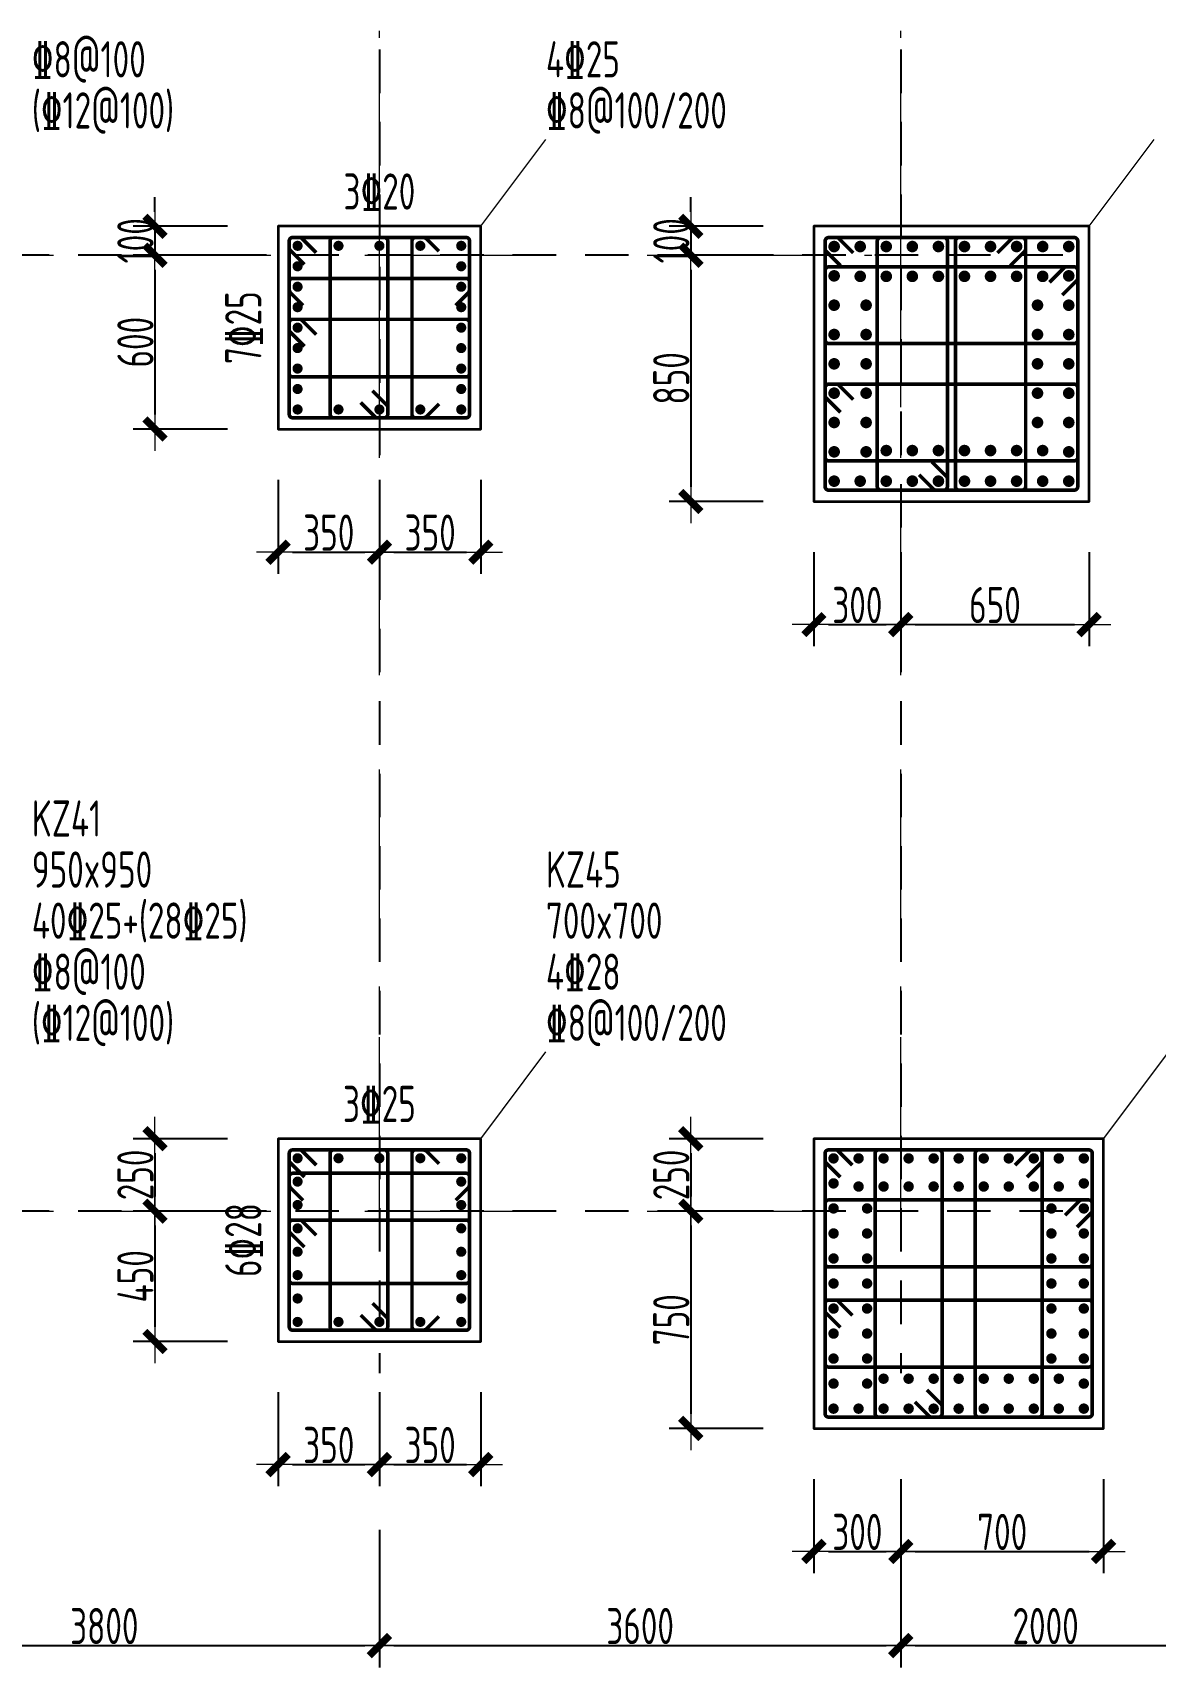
# Model space of a CAD drawing. Header units: millimetres. Extents: x 539196 to 807275, y 431843 to 1156631.
# Drawn here: x 643874 to 651625, y 953609 to 964896 of the extents above; entities that cross this region are included whole.
import ezdxf
from ezdxf.enums import TextEntityAlignment as Align

# ---------------------------------------------------------------- set-up
doc = ezdxf.new("R2010")
doc.units = ezdxf.units.MM
doc.header["$MEASUREMENT"] = 0
for name, pattern in [('DOTE', [2.42, 2, -0.2, 0.02, -0.2]), ('点划线', [1850, 1200, -300, 50, -300]), ('虚线', [500, 300, -200])]:
    doc.linetypes.add(name, pattern=pattern)
doc.layers.add('DOTE', color=1, linetype='DOTE')
for name, color, linetype, lineweight in [('柱原位标注', 7, 'Continuous', 18), ('柱尺寸标注', 3, 'Continuous', 18), ('柱标注引线', 2, 'Continuous', 18), ('柱箍筋', 1, 'Continuous', 25), ('柱纵筋', 1, 'Continuous', 70), ('柱集中标注', 2, 'Continuous', 18), ('砼柱', 2, 'Continuous', 35), ('网格', 9, '点划线', 18), ('轴线标注', 3, 'Continuous', 18)]:
    doc.layers.add(name, color=color, linetype=linetype, lineweight=lineweight)
doc.styles.add('样式 1_yjk_yjk_yjk_yjk_yjk', font='yjkeng.shx', dxfattribs={"width": 0.7, "bigfont": 'yjkchn.shx'})
doc.dimstyles.new('盈建科结构_yjk_yjk_yjk_yjk_yjk', dxfattribs={"dimscale": 100, "dimtxt": 2.5, "dimasz": 1, "dimexe": 1.5, "dimexo": 0.625, "dimgap": 0.1, "dimtad": 1, "dimdec": 0, "dimrnd": 1, "dimzin": 0, "dimdsep": 46, "dimtxsty": '样式 1_yjk_yjk_yjk_yjk_yjk', "dimblk": '_yjkbk', "dimblk1": 'ARCHTICK', "dimblk2": 'ARCHTICK', "dimcen": 0.09, "dimadec": 0, "dimazin": 0, "dimtfac": 1, "dimtdec": 4, "dimtix": 1, "dimtmove": 2, "dimatfit": 3, "dimfxl": 0, "dimtolj": 1, "dimtzin": 0, "dimarcsym": 0})

# ---------------------------------------------------------------- blocks, each defined once
blk = doc.blocks.new('_yjkbk')
blk.add_line((-1, 0), (1.5, 0))
blk.add_lwpolyline([(-0.7, -0.7, 0.5, 0.5, 0), (0.7, 0.7, 0.5, 0.5, 0)], format="xyseb")
blk = doc.blocks.new('*D1876')
at = {"layer": 'Defpoints', "color": 0}
for p in [(645568, 962159), (646268, 962159), (646268, 961309)]:
    blk.add_point(p, dxfattribs=at)
at = {"layer": '柱尺寸标注', "color": 0, "lineweight": -2}
for p, q in [((645568, 961809), (645568, 961159)), ((646268, 961809), (646268, 961159)), ((645668, 961309), (646168, 961309))]:
    blk.add_line(p, q, dxfattribs=at)
at = {"layer": '柱尺寸标注', "color": 0, "lineweight": -2, "xscale": 100, "yscale": 100, "zscale": 100, "rotation": 180}
blk.add_blockref('_yjkbk', (645568, 961309), dxfattribs=at)
at = {"layer": '柱尺寸标注', "color": 0, "lineweight": -2, "xscale": 100, "yscale": 100, "zscale": 100}
blk.add_blockref('_yjkbk', (646268, 961309), dxfattribs=at)
at = {"layer": '柱尺寸标注', "color": 0, "insert": (645918, 961444), "char_height": 250, "attachment_point": 5, "style": '样式 1_yjk_yjk_yjk_yjk_yjk'}
blk.add_mtext('\\A1;350', dxfattribs=at)
blk = doc.blocks.new('_ARCHTICK')
at = {"color": 0, "linetype": 'ByBlock', "const_width": 0.15}
blk.add_lwpolyline([(-0.5, -0.5), (0.5, 0.5)], dxfattribs=at)
blk = doc.blocks.new('*D1877')
at = {"layer": 'Defpoints', "color": 0}
for p in [(646268, 962159), (646968, 962159), (646968, 961309)]:
    blk.add_point(p, dxfattribs=at)
at = {"layer": '柱尺寸标注', "color": 0, "lineweight": -2}
for p, q in [((646268, 961809), (646268, 961159)), ((646968, 961809), (646968, 961159)), ((646368, 961309), (646868, 961309))]:
    blk.add_line(p, q, dxfattribs=at)
at = {"layer": '柱尺寸标注', "color": 0, "lineweight": -2, "xscale": 100, "yscale": 100, "zscale": 100, "rotation": 180}
blk.add_blockref('_yjkbk', (646268, 961309), dxfattribs=at)
at = {"layer": '柱尺寸标注', "color": 0, "lineweight": -2, "xscale": 100, "yscale": 100, "zscale": 100}
blk.add_blockref('_yjkbk', (646968, 961309), dxfattribs=at)
at = {"layer": '柱尺寸标注', "color": 0, "insert": (646618, 961444), "char_height": 250, "attachment_point": 5, "style": '样式 1_yjk_yjk_yjk_yjk_yjk'}
blk.add_mtext('\\A1;350', dxfattribs=at)
blk = doc.blocks.new('*D1878')
at = {"layer": 'Defpoints', "color": 0}
for p in [(645568, 963559), (644718, 963359), (645568, 963359)]:
    blk.add_point(p, dxfattribs=at)
at = {"layer": '柱尺寸标注', "color": 0, "lineweight": -2}
for p, q in [((644718, 963659), (644718, 963759)), ((645218, 963559), (644568, 963559)), ((644718, 963559), (644718, 963359)), ((645218, 963359), (644568, 963359)), ((644718, 963259), (644718, 963159))]:
    blk.add_line(p, q, dxfattribs=at)
at = {"layer": '柱尺寸标注', "color": 0, "lineweight": -2, "xscale": 100, "yscale": 100, "zscale": 100}
for p, rotation in [((644718, 963559), 270), ((644718, 963359), 90)]:
    blk.add_blockref('_yjkbk', p, dxfattribs=dict(at, rotation=rotation))
at = {"layer": '柱尺寸标注', "color": 0, "insert": (644583, 963459), "char_height": 250, "attachment_point": 5, "rotation": 90, "style": '样式 1_yjk_yjk_yjk_yjk_yjk'}
blk.add_mtext('\\A1;100', dxfattribs=at)
blk = doc.blocks.new('*D1879')
at = {"layer": 'Defpoints', "color": 0}
for p in [(645568, 963359), (644718, 962159), (645568, 962159)]:
    blk.add_point(p, dxfattribs=at)
at = {"layer": '柱尺寸标注', "color": 0, "lineweight": -2}
for p, q in [((645218, 963359), (644568, 963359)), ((644718, 963259), (644718, 962259)), ((645218, 962159), (644568, 962159))]:
    blk.add_line(p, q, dxfattribs=at)
at = {"layer": '柱尺寸标注', "color": 0, "lineweight": -2, "xscale": 100, "yscale": 100, "zscale": 100}
for p, rotation in [((644718, 963359), 90), ((644718, 962159), 270)]:
    blk.add_blockref('_yjkbk', p, dxfattribs=dict(at, rotation=rotation))
at = {"layer": '柱尺寸标注', "color": 0, "insert": (644583, 962759), "char_height": 250, "attachment_point": 5, "rotation": 90, "style": '样式 1_yjk_yjk_yjk_yjk_yjk'}
blk.add_mtext('\\A1;600', dxfattribs=at)
blk = doc.blocks.new('*D1880')
at = {"layer": 'Defpoints', "color": 0}
for p in [(645568, 955859), (646268, 955859), (646268, 955009)]:
    blk.add_point(p, dxfattribs=at)
at = {"layer": '柱尺寸标注', "color": 0, "lineweight": -2}
for p, q in [((645568, 955509), (645568, 954859)), ((646268, 955509), (646268, 954859)), ((645668, 955009), (646168, 955009))]:
    blk.add_line(p, q, dxfattribs=at)
at = {"layer": '柱尺寸标注', "color": 0, "lineweight": -2, "xscale": 100, "yscale": 100, "zscale": 100, "rotation": 180}
blk.add_blockref('_yjkbk', (645568, 955009), dxfattribs=at)
at = {"layer": '柱尺寸标注', "color": 0, "lineweight": -2, "xscale": 100, "yscale": 100, "zscale": 100}
blk.add_blockref('_yjkbk', (646268, 955009), dxfattribs=at)
at = {"layer": '柱尺寸标注', "color": 0, "insert": (645918, 955144), "char_height": 250, "attachment_point": 5, "style": '样式 1_yjk_yjk_yjk_yjk_yjk'}
blk.add_mtext('\\A1;350', dxfattribs=at)
blk = doc.blocks.new('*D1881')
at = {"layer": 'Defpoints', "color": 0}
for p in [(646268, 955859), (646968, 955859), (646968, 955009)]:
    blk.add_point(p, dxfattribs=at)
at = {"layer": '柱尺寸标注', "color": 0, "lineweight": -2}
for p, q in [((646268, 955509), (646268, 954859)), ((646968, 955509), (646968, 954859)), ((646368, 955009), (646868, 955009))]:
    blk.add_line(p, q, dxfattribs=at)
at = {"layer": '柱尺寸标注', "color": 0, "lineweight": -2, "xscale": 100, "yscale": 100, "zscale": 100, "rotation": 180}
blk.add_blockref('_yjkbk', (646268, 955009), dxfattribs=at)
at = {"layer": '柱尺寸标注', "color": 0, "lineweight": -2, "xscale": 100, "yscale": 100, "zscale": 100}
blk.add_blockref('_yjkbk', (646968, 955009), dxfattribs=at)
at = {"layer": '柱尺寸标注', "color": 0, "insert": (646618, 955144), "char_height": 250, "attachment_point": 5, "style": '样式 1_yjk_yjk_yjk_yjk_yjk'}
blk.add_mtext('\\A1;350', dxfattribs=at)
blk = doc.blocks.new('*D1882')
at = {"layer": 'Defpoints', "color": 0}
for p in [(645568, 957259), (644718, 956759), (645568, 956759)]:
    blk.add_point(p, dxfattribs=at)
at = {"layer": '柱尺寸标注', "color": 0, "lineweight": -2}
for p, q in [((645218, 957259), (644568, 957259)), ((644718, 957159), (644718, 956859)), ((645218, 956759), (644568, 956759))]:
    blk.add_line(p, q, dxfattribs=at)
at = {"layer": '柱尺寸标注', "color": 0, "lineweight": -2, "xscale": 100, "yscale": 100, "zscale": 100}
for p, rotation in [((644718, 957259), 90), ((644718, 956759), 270)]:
    blk.add_blockref('_yjkbk', p, dxfattribs=dict(at, rotation=rotation))
at = {"layer": '柱尺寸标注', "color": 0, "insert": (644583, 957009), "char_height": 250, "attachment_point": 5, "rotation": 90, "style": '样式 1_yjk_yjk_yjk_yjk_yjk'}
blk.add_mtext('\\A1;250', dxfattribs=at)
blk = doc.blocks.new('*D1883')
at = {"layer": 'Defpoints', "color": 0}
for p in [(645568, 956759), (644718, 955859), (645568, 955859)]:
    blk.add_point(p, dxfattribs=at)
at = {"layer": '柱尺寸标注', "color": 0, "lineweight": -2}
for p, q in [((645218, 956759), (644568, 956759)), ((644718, 956659), (644718, 955959)), ((645218, 955859), (644568, 955859))]:
    blk.add_line(p, q, dxfattribs=at)
at = {"layer": '柱尺寸标注', "color": 0, "lineweight": -2, "xscale": 100, "yscale": 100, "zscale": 100}
for p, rotation in [((644718, 956759), 90), ((644718, 955859), 270)]:
    blk.add_blockref('_yjkbk', p, dxfattribs=dict(at, rotation=rotation))
at = {"layer": '柱尺寸标注', "color": 0, "insert": (644583, 956309), "char_height": 250, "attachment_point": 5, "rotation": 90, "style": '样式 1_yjk_yjk_yjk_yjk_yjk'}
blk.add_mtext('\\A1;450', dxfattribs=at)
blk = doc.blocks.new('*D9')
at = {"layer": 'Defpoints', "color": 0}
for p in [(649268, 961659), (649868, 961659), (649868, 960809)]:
    blk.add_point(p, dxfattribs=at)
at = {"layer": '柱尺寸标注', "color": 0, "lineweight": -2}
for p, q in [((649268, 961309), (649268, 960659)), ((649868, 961309), (649868, 960659)), ((649368, 960809), (649768, 960809))]:
    blk.add_line(p, q, dxfattribs=at)
at = {"layer": '柱尺寸标注', "color": 0, "lineweight": -2, "xscale": 100, "yscale": 100, "zscale": 100, "rotation": 180}
blk.add_blockref('_yjkbk', (649268, 960809), dxfattribs=at)
at = {"layer": '柱尺寸标注', "color": 0, "lineweight": -2, "xscale": 100, "yscale": 100, "zscale": 100}
blk.add_blockref('_yjkbk', (649868, 960809), dxfattribs=at)
at = {"layer": '柱尺寸标注', "color": 0, "insert": (649568, 960944), "char_height": 250, "attachment_point": 5, "style": '样式 1_yjk_yjk_yjk_yjk_yjk'}
blk.add_mtext('\\A1;300', dxfattribs=at)
blk = doc.blocks.new('*D10')
at = {"layer": 'Defpoints', "color": 0}
for p in [(649868, 961659), (651168, 961659), (651168, 960809)]:
    blk.add_point(p, dxfattribs=at)
at = {"layer": '柱尺寸标注', "color": 0, "lineweight": -2}
for p, q in [((649868, 961309), (649868, 960659)), ((651168, 961309), (651168, 960659)), ((649968, 960809), (651068, 960809))]:
    blk.add_line(p, q, dxfattribs=at)
at = {"layer": '柱尺寸标注', "color": 0, "lineweight": -2, "xscale": 100, "yscale": 100, "zscale": 100, "rotation": 180}
blk.add_blockref('_yjkbk', (649868, 960809), dxfattribs=at)
at = {"layer": '柱尺寸标注', "color": 0, "lineweight": -2, "xscale": 100, "yscale": 100, "zscale": 100}
blk.add_blockref('_yjkbk', (651168, 960809), dxfattribs=at)
at = {"layer": '柱尺寸标注', "color": 0, "insert": (650518, 960944), "char_height": 250, "attachment_point": 5, "style": '样式 1_yjk_yjk_yjk_yjk_yjk'}
blk.add_mtext('\\A1;650', dxfattribs=at)
blk = doc.blocks.new('*D11')
at = {"layer": 'Defpoints', "color": 0}
for p in [(649268, 963559), (648418, 963359), (649268, 963359)]:
    blk.add_point(p, dxfattribs=at)
at = {"layer": '柱尺寸标注', "color": 0, "lineweight": -2}
for p, q in [((648418, 963659), (648418, 963759)), ((648918, 963559), (648268, 963559)), ((648418, 963559), (648418, 963359)), ((648918, 963359), (648268, 963359)), ((648418, 963259), (648418, 963159))]:
    blk.add_line(p, q, dxfattribs=at)
at = {"layer": '柱尺寸标注', "color": 0, "lineweight": -2, "xscale": 100, "yscale": 100, "zscale": 100}
for p, rotation in [((648418, 963559), 270), ((648418, 963359), 90)]:
    blk.add_blockref('_yjkbk', p, dxfattribs=dict(at, rotation=rotation))
at = {"layer": '柱尺寸标注', "color": 0, "insert": (648283, 963459), "char_height": 250, "attachment_point": 5, "rotation": 90, "style": '样式 1_yjk_yjk_yjk_yjk_yjk'}
blk.add_mtext('\\A1;100', dxfattribs=at)
blk = doc.blocks.new('*D12')
at = {"layer": 'Defpoints', "color": 0}
for p in [(649268, 963359), (648418, 961659), (649268, 961659)]:
    blk.add_point(p, dxfattribs=at)
at = {"layer": '柱尺寸标注', "color": 0, "lineweight": -2}
for p, q in [((648918, 963359), (648268, 963359)), ((648418, 963259), (648418, 961759)), ((648918, 961659), (648268, 961659))]:
    blk.add_line(p, q, dxfattribs=at)
at = {"layer": '柱尺寸标注', "color": 0, "lineweight": -2, "xscale": 100, "yscale": 100, "zscale": 100}
for p, rotation in [((648418, 963359), 90), ((648418, 961659), 270)]:
    blk.add_blockref('_yjkbk', p, dxfattribs=dict(at, rotation=rotation))
at = {"layer": '柱尺寸标注', "color": 0, "insert": (648283, 962509), "char_height": 250, "attachment_point": 5, "rotation": 90, "style": '样式 1_yjk_yjk_yjk_yjk_yjk'}
blk.add_mtext('\\A1;850', dxfattribs=at)
blk = doc.blocks.new('*D13')
at = {"layer": 'Defpoints', "color": 0}
for p in [(649268, 955259), (649868, 955259), (649868, 954409)]:
    blk.add_point(p, dxfattribs=at)
at = {"layer": '柱尺寸标注', "color": 0, "lineweight": -2}
for p, q in [((649268, 954909), (649268, 954259)), ((649868, 954909), (649868, 954259)), ((649368, 954409), (649768, 954409))]:
    blk.add_line(p, q, dxfattribs=at)
at = {"layer": '柱尺寸标注', "color": 0, "lineweight": -2, "xscale": 100, "yscale": 100, "zscale": 100, "rotation": 180}
blk.add_blockref('_yjkbk', (649268, 954409), dxfattribs=at)
at = {"layer": '柱尺寸标注', "color": 0, "lineweight": -2, "xscale": 100, "yscale": 100, "zscale": 100}
blk.add_blockref('_yjkbk', (649868, 954409), dxfattribs=at)
at = {"layer": '柱尺寸标注', "color": 0, "insert": (649568, 954544), "char_height": 250, "attachment_point": 5, "style": '样式 1_yjk_yjk_yjk_yjk_yjk'}
blk.add_mtext('\\A1;300', dxfattribs=at)
blk = doc.blocks.new('*D14')
at = {"layer": 'Defpoints', "color": 0}
for p in [(649868, 955259), (651268, 955259), (651268, 954409)]:
    blk.add_point(p, dxfattribs=at)
at = {"layer": '柱尺寸标注', "color": 0, "lineweight": -2}
for p, q in [((649868, 954909), (649868, 954259)), ((651268, 954909), (651268, 954259)), ((649968, 954409), (651168, 954409))]:
    blk.add_line(p, q, dxfattribs=at)
at = {"layer": '柱尺寸标注', "color": 0, "lineweight": -2, "xscale": 100, "yscale": 100, "zscale": 100, "rotation": 180}
blk.add_blockref('_yjkbk', (649868, 954409), dxfattribs=at)
at = {"layer": '柱尺寸标注', "color": 0, "lineweight": -2, "xscale": 100, "yscale": 100, "zscale": 100}
blk.add_blockref('_yjkbk', (651268, 954409), dxfattribs=at)
at = {"layer": '柱尺寸标注', "color": 0, "insert": (650568, 954544), "char_height": 250, "attachment_point": 5, "style": '样式 1_yjk_yjk_yjk_yjk_yjk'}
blk.add_mtext('\\A1;700', dxfattribs=at)
blk = doc.blocks.new('*D15')
at = {"layer": 'Defpoints', "color": 0}
for p in [(649268, 957259), (648418, 956759), (649268, 956759)]:
    blk.add_point(p, dxfattribs=at)
at = {"layer": '柱尺寸标注', "color": 0, "lineweight": -2}
for p, q in [((648918, 957259), (648268, 957259)), ((648418, 957159), (648418, 956859)), ((648918, 956759), (648268, 956759))]:
    blk.add_line(p, q, dxfattribs=at)
at = {"layer": '柱尺寸标注', "color": 0, "lineweight": -2, "xscale": 100, "yscale": 100, "zscale": 100}
for p, rotation in [((648418, 957259), 90), ((648418, 956759), 270)]:
    blk.add_blockref('_yjkbk', p, dxfattribs=dict(at, rotation=rotation))
at = {"layer": '柱尺寸标注', "color": 0, "insert": (648283, 957009), "char_height": 250, "attachment_point": 5, "rotation": 90, "style": '样式 1_yjk_yjk_yjk_yjk_yjk'}
blk.add_mtext('\\A1;250', dxfattribs=at)
blk = doc.blocks.new('*D16')
at = {"layer": 'Defpoints', "color": 0}
for p in [(649268, 956759), (648418, 955259), (649268, 955259)]:
    blk.add_point(p, dxfattribs=at)
at = {"layer": '柱尺寸标注', "color": 0, "lineweight": -2}
for p, q in [((648918, 956759), (648268, 956759)), ((648418, 956659), (648418, 955359)), ((648918, 955259), (648268, 955259))]:
    blk.add_line(p, q, dxfattribs=at)
at = {"layer": '柱尺寸标注', "color": 0, "lineweight": -2, "xscale": 100, "yscale": 100, "zscale": 100}
for p, rotation in [((648418, 956759), 90), ((648418, 955259), 270)]:
    blk.add_blockref('_yjkbk', p, dxfattribs=dict(at, rotation=rotation))
at = {"layer": '柱尺寸标注', "color": 0, "insert": (648283, 956009), "char_height": 250, "attachment_point": 5, "rotation": 90, "style": '样式 1_yjk_yjk_yjk_yjk_yjk'}
blk.add_mtext('\\A1;750', dxfattribs=at)
blk = doc.blocks.new('*D41')
at = {"layer": 'Defpoints', "color": 0}
for p in [(642468, 956759), (646268, 956759), (646268, 953759)]:
    blk.add_point(p, dxfattribs=at)
at = {"layer": '轴线标注', "color": 0, "lineweight": -2}
for p, q in [((642468, 954559), (642468, 953609)), ((646268, 954559), (646268, 953609)), ((642568, 953759), (646168, 953759))]:
    blk.add_line(p, q, dxfattribs=at)
at = {"layer": '轴线标注', "color": 0, "lineweight": -2, "xscale": 100, "yscale": 100, "zscale": 100, "rotation": 180}
blk.add_blockref('_yjkbk', (642468, 953759), dxfattribs=at)
at = {"layer": '轴线标注', "color": 0, "lineweight": -2, "xscale": 100, "yscale": 100, "zscale": 100}
blk.add_blockref('_yjkbk', (646268, 953759), dxfattribs=at)
at = {"layer": '轴线标注', "color": 0, "insert": (644368, 953894), "char_height": 250, "attachment_point": 5, "style": '样式 1_yjk_yjk_yjk_yjk_yjk'}
blk.add_mtext('\\A1;3800', dxfattribs=at)
blk = doc.blocks.new('*D43')
at = {"layer": 'Defpoints', "color": 0}
for p in [(646268, 956759), (649868, 956759), (649868, 953759)]:
    blk.add_point(p, dxfattribs=at)
at = {"layer": '轴线标注', "color": 0, "lineweight": -2}
for p, q in [((646268, 954559), (646268, 953609)), ((649868, 954559), (649868, 953609)), ((646368, 953759), (649768, 953759))]:
    blk.add_line(p, q, dxfattribs=at)
at = {"layer": '轴线标注', "color": 0, "lineweight": -2, "xscale": 100, "yscale": 100, "zscale": 100, "rotation": 180}
blk.add_blockref('_yjkbk', (646268, 953759), dxfattribs=at)
at = {"layer": '轴线标注', "color": 0, "lineweight": -2, "xscale": 100, "yscale": 100, "zscale": 100}
blk.add_blockref('_yjkbk', (649868, 953759), dxfattribs=at)
at = {"layer": '轴线标注', "color": 0, "insert": (648068, 953894), "char_height": 250, "attachment_point": 5, "style": '样式 1_yjk_yjk_yjk_yjk_yjk'}
blk.add_mtext('\\A1;3600', dxfattribs=at)
blk = doc.blocks.new('*D45')
at = {"layer": 'Defpoints', "color": 0}
for p in [(649868, 956759), (651868, 956759), (651868, 953759)]:
    blk.add_point(p, dxfattribs=at)
at = {"layer": '轴线标注', "color": 0, "lineweight": -2}
for p, q in [((649868, 954559), (649868, 953609)), ((651868, 954559), (651868, 953609)), ((649968, 953759), (651768, 953759))]:
    blk.add_line(p, q, dxfattribs=at)
at = {"layer": '轴线标注', "color": 0, "lineweight": -2, "xscale": 100, "yscale": 100, "zscale": 100, "rotation": 180}
blk.add_blockref('_yjkbk', (649868, 953759), dxfattribs=at)
at = {"layer": '轴线标注', "color": 0, "lineweight": -2, "xscale": 100, "yscale": 100, "zscale": 100}
blk.add_blockref('_yjkbk', (651868, 953759), dxfattribs=at)
at = {"layer": '轴线标注', "color": 0, "insert": (650868, 953894), "char_height": 250, "attachment_point": 5, "style": '样式 1_yjk_yjk_yjk_yjk_yjk'}
blk.add_mtext('\\A1;2000', dxfattribs=at)
blk = doc.blocks.new('jzzw')
at = {"layer": 'DOTE', "color": 1, "linetype": '虚线'}
for p, q in [((947786, 890469), (947786, 834829)), ((951386, 890469), (951386, 834829)), ((952506, 842549), (911886, 842549)), ((952506, 842549), (911886, 842549)), ((952506, 835949), (912186, 835949)), ((952506, 835949), (912186, 835949)), ((952506, 835949), (912186, 835949)), ((952506, 835949), (912186, 835949))]:
    blk.add_line(p, q, dxfattribs=at)

msp = doc.modelspace()

# ---------------------------------------------------------------- linework, layer by layer
at = {"layer": '柱标注引线'}
for p, q in [((646967.6, 963559.2), (647417.6, 964159.2)), ((651167.6, 963559.2), (651617.6, 964159.2)), ((646967.6, 957259.2), (647417.6, 957859.2)), ((651267.6, 957259.2), (651717.6, 957859.2))]:
    msp.add_line(p, q, dxfattribs=at)
at = {"layer": '柱箍筋', "const_width": 25}
for points in [[(645831.6, 963376.5), (645733.4, 963474.8, 0.1989124), (645716.6, 963481.7), (645668.8, 963481.7, 0.4142136), (645645.1, 963458), (645645.1, 962260.5, 0.4142136), (645668.8, 962236.7), (646866.3, 962236.7, 0.4142136), (646890.1, 962260.5), (646890.1, 963458, 0.4142136), (646866.3, 963481.7), (645668.8, 963481.7, 0.4142136), (645645.1, 963458), (645645.1, 963410.2, 0.1989124), (645652, 963393.5), (645750.3, 963295.2)], [(646138.5, 962342), (646236.8, 962243.7, 0.1989124), (646253.6, 962236.7), (646301.3, 962236.7, 0.4142136), (646325.1, 962260.5), (646325.1, 963458, 0.4142136), (646301.3, 963481.7), (645951.3, 963481.7, 0.4142136), (645927.6, 963458), (645927.6, 962260.5, 0.4142136), (645951.3, 962236.7), (646301.3, 962236.7, 0.4142136), (646325.1, 962260.5), (646325.1, 962308.2, 0.1989124), (646318.1, 962325), (646219.9, 962423.3)], [(646679.1, 962332.1), (646590.7, 962243.7, -0.131362), (646564.1, 962236.7), (646516.3, 962236.7, -0.4142136), (646492.6, 962260.5), (646492.6, 963458, -0.4142136), (646516.3, 963481.7), (646564.1, 963481.7, -0.131362), (646590.7, 963474.8), (646679.1, 963386.4)], [(649540.2, 963375), (649441.2, 963474, 0.1989124), (649422.6, 963481.7), (649371.3, 963481.7, 0.4142136), (649345.1, 963455.5), (649345.1, 961763, 0.4142136), (649371.3, 961736.7), (651063.8, 961736.7, 0.4142136), (651090.1, 961763), (651090.1, 963455.5, 0.4142136), (651063.8, 963481.7), (649371.3, 963481.7, 0.4142136), (649345.1, 963455.5), (649345.1, 963404.2, 0.1989124), (649352.8, 963385.6), (649451.8, 963286.6)], [(649995, 961843.4), (650094, 961744.4, 0.1989124), (650112.6, 961736.7), (650163.8, 961736.7, 0.4142136), (650190.1, 961763), (650190.1, 963455.5, 0.4142136), (650163.8, 963481.7), (649731.3, 963481.7, 0.4142136), (649705.1, 963455.5), (649705.1, 961763, 0.4142136), (649731.3, 961736.7), (650163.8, 961736.7, 0.4142136), (650190.1, 961763), (650190.1, 961814.2, 0.1989124), (650182.4, 961832.8), (650083.4, 961931.8)], [(650535, 963375), (650634, 963474, -0.1989124), (650652.6, 963481.7), (650703.8, 963481.7, -0.4142136), (650730.1, 963455.5), (650730.1, 961763, -0.4142136), (650703.8, 961736.7), (650271.3, 961736.7, -0.4142136), (650245.1, 961763), (650245.1, 963455.5, -0.4142136), (650271.3, 963481.7), (650703.8, 963481.7, -0.4142136), (650730.1, 963455.5), (650730.1, 963404.2, -0.1989124), (650722.4, 963385.6), (650623.4, 963286.6)], [(645740.4, 963012.7), (645652, 963101.1, -0.131362), (645645.1, 963127.7), (645645.1, 963175.5, -0.4142136), (645668.8, 963199.2), (646866.3, 963199.2, -0.4142136), (646890.1, 963175.5), (646890.1, 963127.7, -0.131362), (646883.1, 963101.1), (646794.7, 963012.7)], [(650983.4, 963084.1), (651082.4, 963183.1, 0.1989124), (651090.1, 963201.7), (651090.1, 963253, 0.4142136), (651063.8, 963279.2), (649371.3, 963279.2, 0.4142136), (649345.1, 963253), (649345.1, 962775.5, 0.4142136), (649371.3, 962749.2), (651063.8, 962749.2, 0.4142136), (651090.1, 962775.5), (651090.1, 963253, 0.4142136), (651063.8, 963279.2), (651012.6, 963279.2, 0.1989124), (650994, 963271.5), (650895, 963172.5)], [(645750.3, 962730.2), (645652, 962828.5, -0.1989124), (645645.1, 962845.2), (645645.1, 962893, -0.4142136), (645668.8, 962916.7), (646866.3, 962916.7, -0.4142136), (646890.1, 962893), (646890.1, 962543, -0.4142136), (646866.3, 962519.2), (645668.8, 962519.2, -0.4142136), (645645.1, 962543), (645645.1, 962893, -0.4142136), (645668.8, 962916.7), (645716.6, 962916.7, -0.1989124), (645733.4, 962909.8), (645831.6, 962811.5)], [(649451.8, 962274.1), (649352.8, 962373.1, -0.1989124), (649345.1, 962391.7), (649345.1, 962443, -0.4142136), (649371.3, 962469.2), (651063.8, 962469.2, -0.4142136), (651090.1, 962443), (651090.1, 961965.5, -0.4142136), (651063.8, 961939.2), (649371.3, 961939.2, -0.4142136), (649345.1, 961965.5), (649345.1, 962443, -0.4142136), (649371.3, 962469.2), (649422.6, 962469.2, -0.1989124), (649441.2, 962461.5), (649540.2, 962362.5)], [(645831.6, 957076.5), (645733.4, 957174.8, 0.1989124), (645716.6, 957181.7), (645668.8, 957181.7, 0.4142136), (645645.1, 957158), (645645.1, 955960.5, 0.4142136), (645668.8, 955936.7), (646866.3, 955936.7, 0.4142136), (646890.1, 955960.5), (646890.1, 957158, 0.4142136), (646866.3, 957181.7), (645668.8, 957181.7, 0.4142136), (645645.1, 957158), (645645.1, 957110.2, 0.1989124), (645652, 957093.5), (645750.3, 956995.2)], [(646138.5, 956042), (646236.8, 955943.7, 0.1989124), (646253.6, 955936.7), (646301.3, 955936.7, 0.4142136), (646325.1, 955960.5), (646325.1, 957158, 0.4142136), (646301.3, 957181.7), (645951.3, 957181.7, 0.4142136), (645927.6, 957158), (645927.6, 955960.5, 0.4142136), (645951.3, 955936.7), (646301.3, 955936.7, 0.4142136), (646325.1, 955960.5), (646325.1, 956008.2, 0.1989124), (646318.1, 956025), (646219.9, 956123.3)], [(646679.1, 956032.1), (646590.7, 955943.7, -0.131362), (646564.1, 955936.7), (646516.3, 955936.7, -0.4142136), (646492.6, 955960.5), (646492.6, 957158, -0.4142136), (646516.3, 957181.7), (646564.1, 957181.7, -0.131362), (646590.7, 957174.8), (646679.1, 957086.4)], [(649533.3, 957076.2), (649434.9, 957174.6, 0.1989124), (649417.8, 957181.7), (649369.3, 957181.7, 0.4142136), (649345.1, 957157.5), (649345.1, 955361, 0.4142136), (649369.3, 955336.7), (651165.8, 955336.7, 0.4142136), (651190.1, 955361), (651190.1, 957157.5, 0.4142136), (651165.8, 957181.7), (649369.3, 957181.7, 0.4142136), (649345.1, 957157.5), (649345.1, 957109, 0.1989124), (649352.2, 957091.9), (649450.6, 956993.5)], [(649965, 955442.2), (650063.5, 955343.8, 0.1989124), (650080.6, 955336.7), (650129, 955336.7, 0.4142136), (650153.3, 955361), (650153.3, 957157.5, 0.4142136), (650129, 957181.7), (649714.9, 957181.7, 0.4142136), (649690.7, 957157.5), (649690.7, 955361, 0.4142136), (649714.9, 955336.7), (650129, 955336.7, 0.4142136), (650153.3, 955361), (650153.3, 955409.4, 0.1989124), (650146.2, 955426.6), (650047.8, 955525)], [(650656.2, 957076.2), (650754.7, 957174.6, -0.1989124), (650771.8, 957181.7), (650820.2, 957181.7, -0.4142136), (650844.5, 957157.5), (650844.5, 955361, -0.4142136), (650820.2, 955336.7), (650406.1, 955336.7, -0.4142136), (650381.9, 955361), (650381.9, 957157.5, -0.4142136), (650406.1, 957181.7), (650820.2, 957181.7, -0.4142136), (650844.5, 957157.5), (650844.5, 957109, -0.1989124), (650837.4, 957091.9), (650739, 956993.5)], [(645740.4, 956833.8), (645652, 956922.2, -0.131362), (645645.1, 956948.8), (645645.1, 956996.5, -0.4142136), (645668.8, 957020.3), (646866.3, 957020.3, -0.4142136), (646890.1, 956996.5), (646890.1, 956948.8, -0.131362), (646883.1, 956922.2), (646794.7, 956833.8)], [(651084.6, 956647.9), (651183, 956746.3, 0.1989124), (651190.1, 956763.4), (651190.1, 956811.9, 0.4142136), (651165.8, 956836.1), (649369.3, 956836.1, 0.4142136), (649345.1, 956811.9), (649345.1, 956397.8, 0.4142136), (649369.3, 956373.5), (651165.8, 956373.5, 0.4142136), (651190.1, 956397.8), (651190.1, 956811.9, 0.4142136), (651165.8, 956836.1), (651117.4, 956836.1, 0.1989124), (651100.3, 956829), (651001.8, 956730.6)], [(645750.3, 956510.9), (645652, 956609.2, -0.1989124), (645645.1, 956626), (645645.1, 956673.7, -0.4142136), (645668.8, 956697.4), (646866.3, 956697.4, -0.4142136), (646890.1, 956673.7), (646890.1, 956283.3, -0.4142136), (646866.3, 956259.6), (645668.8, 956259.6, -0.4142136), (645645.1, 956283.3), (645645.1, 956673.7, -0.4142136), (645668.8, 956697.4), (645716.6, 956697.4, -0.1989124), (645733.4, 956690.5), (645831.6, 956592.2)], [(649450.6, 955956.7), (649352.2, 956055.1, -0.1989124), (649345.1, 956072.2), (649345.1, 956120.7, -0.4142136), (649369.3, 956144.9), (651165.8, 956144.9, -0.4142136), (651190.1, 956120.7), (651190.1, 955706.6, -0.4142136), (651165.8, 955682.3), (649369.3, 955682.3, -0.4142136), (649345.1, 955706.6), (649345.1, 956120.7, -0.4142136), (649369.3, 956144.9), (649417.8, 956144.9, -0.1989124), (649434.9, 956137.8), (649533.3, 956039.4)]]:
    msp.add_lwpolyline(points, format="xyb", dxfattribs=at)
at = {"layer": '柱纵筋'}
for points, const_width in [([(645720.1, 963424.2, 1), (645685.1, 963424.2, 1)], 35), ([(646002.6, 963424.2, 1), (645967.6, 963424.2, 1)], 35), ([(646285.1, 963424.2, 1), (646250.1, 963424.2, 1)], 35), ([(646567.6, 963424.2, 1), (646532.6, 963424.2, 1)], 35), ([(646850.1, 963424.2, 1), (646815.1, 963424.2, 1)], 35), ([(649427.6, 963419.2, 1), (649387.6, 963419.2, 1)], 40), ([(649607.6, 963419.2, 1), (649567.6, 963419.2, 1)], 40), ([(649787.6, 963419.2, 1), (649747.6, 963419.2, 1)], 40), ([(649967.6, 963419.2, 1), (649927.6, 963419.2, 1)], 40), ([(650147.6, 963419.2, 1), (650107.6, 963419.2, 1)], 40), ([(650327.6, 963419.2, 1), (650287.6, 963419.2, 1)], 40), ([(650507.6, 963419.2, 1), (650467.6, 963419.2, 1)], 40), ([(650687.6, 963419.2, 1), (650647.6, 963419.2, 1)], 40), ([(650867.6, 963419.2, 1), (650827.6, 963419.2, 1)], 40), ([(651047.6, 963419.2, 1), (651007.6, 963419.2, 1)], 40), ([(645720.1, 963283, 1), (645685.1, 963283, 1)], 35), ([(646850.1, 963283, 1), (646815.1, 963283, 1)], 35), ([(649427.6, 963216.7, 1), (649387.6, 963216.7, 1)], 40), ([(649607.6, 963213.3, 1), (649567.6, 963213.3, 1)], 40), ([(649787.6, 963213.3, 1), (649747.6, 963213.3, 1)], 40), ([(649967.6, 963213.3, 1), (649927.6, 963213.3, 1)], 40), ([(650147.6, 963213.3, 1), (650107.6, 963213.3, 1)], 40), ([(650327.6, 963213.3, 1), (650287.6, 963213.3, 1)], 40), ([(650507.6, 963213.3, 1), (650467.6, 963213.3, 1)], 40), ([(650687.6, 963213.3, 1), (650647.6, 963213.3, 1)], 40), ([(650867.6, 963213.3, 1), (650827.6, 963213.3, 1)], 40), ([(651047.6, 963216.7, 1), (651007.6, 963216.7, 1)], 40), ([(645720.1, 963141.7, 1), (645685.1, 963141.7, 1)], 35), ([(646850.1, 963141.7, 1), (646815.1, 963141.7, 1)], 35), ([(645720.1, 963000.5, 1), (645685.1, 963000.5, 1)], 35), ([(646850.1, 963000.5, 1), (646815.1, 963000.5, 1)], 35), ([(649427.6, 963014.2, 1), (649387.6, 963014.2, 1)], 40), ([(649648.5, 963014.2, 1), (649608.5, 963014.2, 1)], 40), ([(650831.9, 963014.2, 1), (650791.9, 963014.2, 1)], 40), ([(651047.6, 963014.2, 1), (651007.6, 963014.2, 1)], 40), ([(645720.1, 962859.2, 1), (645685.1, 962859.2, 1)], 35), ([(646850.1, 962859.2, 1), (646815.1, 962859.2, 1)], 35), ([(645720.1, 962718, 1), (645685.1, 962718, 1)], 35), ([(646850.1, 962718, 1), (646815.1, 962718, 1)], 35), ([(649427.6, 962811.7, 1), (649387.6, 962811.7, 1)], 40), ([(649648.5, 962811.7, 1), (649608.5, 962811.7, 1)], 40), ([(650831.9, 962811.7, 1), (650791.9, 962811.7, 1)], 40), ([(651047.6, 962811.7, 1), (651007.6, 962811.7, 1)], 40), ([(649427.6, 962609.2, 1), (649387.6, 962609.2, 1)], 40), ([(649648.5, 962609.2, 1), (649608.5, 962609.2, 1)], 40), ([(650831.9, 962609.2, 1), (650791.9, 962609.2, 1)], 40), ([(651047.6, 962609.2, 1), (651007.6, 962609.2, 1)], 40), ([(645720.1, 962576.7, 1), (645685.1, 962576.7, 1)], 35), ([(646850.1, 962576.7, 1), (646815.1, 962576.7, 1)], 35), ([(645720.1, 962435.5, 1), (645685.1, 962435.5, 1)], 35), ([(646850.1, 962435.5, 1), (646815.1, 962435.5, 1)], 35), ([(649427.6, 962406.7, 1), (649387.6, 962406.7, 1)], 40), ([(649648.5, 962406.7, 1), (649608.5, 962406.7, 1)], 40), ([(650831.9, 962406.7, 1), (650791.9, 962406.7, 1)], 40), ([(651047.6, 962406.7, 1), (651007.6, 962406.7, 1)], 40), ([(645720.1, 962294.2, 1), (645685.1, 962294.2, 1)], 35), ([(646002.6, 962294.2, 1), (645967.6, 962294.2, 1)], 35), ([(646285.1, 962294.2, 1), (646250.1, 962294.2, 1)], 35), ([(646567.6, 962294.2, 1), (646532.6, 962294.2, 1)], 35), ([(646850.1, 962294.2, 1), (646815.1, 962294.2, 1)], 35), ([(649427.6, 962204.2, 1), (649387.6, 962204.2, 1)], 40), ([(649648.5, 962204.2, 1), (649608.5, 962204.2, 1)], 40), ([(650831.9, 962204.2, 1), (650791.9, 962204.2, 1)], 40), ([(651047.6, 962204.2, 1), (651007.6, 962204.2, 1)], 40), ([(649427.6, 962001.7, 1), (649387.6, 962001.7, 1)], 40), ([(649648.5, 962001.7, 1), (649608.5, 962001.7, 1)], 40), ([(649787.6, 962010.4, 1), (649747.6, 962010.4, 1)], 40), ([(649967.6, 962010.4, 1), (649927.6, 962010.4, 1)], 40), ([(650147.6, 962010.4, 1), (650107.6, 962010.4, 1)], 40), ([(650327.6, 962010.4, 1), (650287.6, 962010.4, 1)], 40), ([(650507.6, 962010.4, 1), (650467.6, 962010.4, 1)], 40), ([(650687.6, 962010.4, 1), (650647.6, 962010.4, 1)], 40), ([(650867.6, 962010.4, 1), (650827.6, 962010.4, 1)], 40), ([(651047.6, 962001.7, 1), (651007.6, 962001.7, 1)], 40), ([(649427.6, 961799.2, 1), (649387.6, 961799.2, 1)], 40), ([(649607.6, 961799.2, 1), (649567.6, 961799.2, 1)], 40), ([(649787.6, 961799.2, 1), (649747.6, 961799.2, 1)], 40), ([(649967.6, 961799.2, 1), (649927.6, 961799.2, 1)], 40), ([(650147.6, 961799.2, 1), (650107.6, 961799.2, 1)], 40), ([(650327.6, 961799.2, 1), (650287.6, 961799.2, 1)], 40), ([(650507.6, 961799.2, 1), (650467.6, 961799.2, 1)], 40), ([(650687.6, 961799.2, 1), (650647.6, 961799.2, 1)], 40), ([(650867.6, 961799.2, 1), (650827.6, 961799.2, 1)], 40), ([(651047.6, 961799.2, 1), (651007.6, 961799.2, 1)], 40), ([(645720.1, 957124.2, 1), (645685.1, 957124.2, 1)], 35), ([(646002.6, 957124.2, 1), (645967.6, 957124.2, 1)], 35), ([(646285.1, 957124.2, 1), (646250.1, 957124.2, 1)], 35), ([(646567.6, 957124.2, 1), (646532.6, 957124.2, 1)], 35), ([(646850.1, 957124.2, 1), (646815.1, 957124.2, 1)], 35), ([(649421.6, 957123.2, 1), (649385.6, 957123.2, 1)], 36), ([(649594.4, 957123.2, 1), (649558.4, 957123.2, 1)], 36), ([(649767.2, 957123.2, 1), (649731.2, 957123.2, 1)], 36), ([(649940, 957123.2, 1), (649904, 957123.2, 1)], 36), ([(650112.8, 957123.2, 1), (650076.8, 957123.2, 1)], 36), ([(650285.6, 957123.2, 1), (650249.6, 957123.2, 1)], 36), ([(650458.4, 957123.2, 1), (650422.4, 957123.2, 1)], 36), ([(650631.2, 957123.2, 1), (650595.2, 957123.2, 1)], 36), ([(650804, 957123.2, 1), (650768, 957123.2, 1)], 36), ([(650976.8, 957123.2, 1), (650940.8, 957123.2, 1)], 36), ([(651149.6, 957123.2, 1), (651113.6, 957123.2, 1)], 36), ([(645720.1, 956962.8, 1), (645685.1, 956962.8, 1)], 35), ([(646850.1, 956962.8, 1), (646815.1, 956962.8, 1)], 35), ([(649421.6, 956950.4, 1), (649385.6, 956950.4, 1)], 36), ([(649594.4, 956928.8, 1), (649558.4, 956928.8, 1)], 36), ([(649767.2, 956928.8, 1), (649731.2, 956928.8, 1)], 36), ([(649940, 956928.8, 1), (649904, 956928.8, 1)], 36), ([(650112.8, 956928.8, 1), (650076.8, 956928.8, 1)], 36), ([(650285.6, 956928.8, 1), (650249.6, 956928.8, 1)], 36), ([(650458.4, 956928.8, 1), (650422.4, 956928.8, 1)], 36), ([(650631.2, 956928.8, 1), (650595.2, 956928.8, 1)], 36), ([(650804, 956928.8, 1), (650768, 956928.8, 1)], 36), ([(650976.8, 956928.8, 1), (650940.8, 956928.8, 1)], 36), ([(651149.6, 956950.4, 1), (651113.6, 956950.4, 1)], 36), ([(645720.1, 956801.4, 1), (645685.1, 956801.4, 1)], 35), ([(646850.1, 956801.4, 1), (646815.1, 956801.4, 1)], 35), ([(649421.6, 956777.6, 1), (649385.6, 956777.6, 1)], 36), ([(649653.1, 956777.6, 1), (649617.1, 956777.6, 1)], 36), ([(650925.7, 956777.6, 1), (650889.7, 956777.6, 1)], 36), ([(651149.6, 956777.6, 1), (651113.6, 956777.6, 1)], 36), ([(645720.1, 956639.9, 1), (645685.1, 956639.9, 1)], 35), ([(646850.1, 956639.9, 1), (646815.1, 956639.9, 1)], 35), ([(649421.6, 956604.8, 1), (649385.6, 956604.8, 1)], 36), ([(649653.1, 956604.8, 1), (649617.1, 956604.8, 1)], 36), ([(650925.7, 956604.8, 1), (650889.7, 956604.8, 1)], 36), ([(651149.6, 956604.8, 1), (651113.6, 956604.8, 1)], 36), ([(645720.1, 956478.5, 1), (645685.1, 956478.5, 1)], 35), ([(646850.1, 956478.5, 1), (646815.1, 956478.5, 1)], 35), ([(649421.6, 956432, 1), (649385.6, 956432, 1)], 36), ([(649653.1, 956432, 1), (649617.1, 956432, 1)], 36), ([(650925.7, 956432, 1), (650889.7, 956432, 1)], 36), ([(651149.6, 956432, 1), (651113.6, 956432, 1)], 36), ([(645720.1, 956317.1, 1), (645685.1, 956317.1, 1)], 35), ([(646850.1, 956317.1, 1), (646815.1, 956317.1, 1)], 35), ([(649421.6, 956259.2, 1), (649385.6, 956259.2, 1)], 36), ([(649653.1, 956259.2, 1), (649617.1, 956259.2, 1)], 36), ([(650925.7, 956259.2, 1), (650889.7, 956259.2, 1)], 36), ([(651149.6, 956259.2, 1), (651113.6, 956259.2, 1)], 36), ([(645720.1, 956155.7, 1), (645685.1, 956155.7, 1)], 35), ([(646850.1, 956155.7, 1), (646815.1, 956155.7, 1)], 35), ([(649421.6, 956086.4, 1), (649385.6, 956086.4, 1)], 36), ([(649653.1, 956086.4, 1), (649617.1, 956086.4, 1)], 36), ([(650925.7, 956086.4, 1), (650889.7, 956086.4, 1)], 36), ([(651149.6, 956086.4, 1), (651113.6, 956086.4, 1)], 36), ([(645720.1, 955994.2, 1), (645685.1, 955994.2, 1)], 35), ([(646002.6, 955994.2, 1), (645967.6, 955994.2, 1)], 35), ([(646285.1, 955994.2, 1), (646250.1, 955994.2, 1)], 35), ([(646567.6, 955994.2, 1), (646532.6, 955994.2, 1)], 35), ([(646850.1, 955994.2, 1), (646815.1, 955994.2, 1)], 35), ([(649421.6, 955913.6, 1), (649385.6, 955913.6, 1)], 36), ([(649653.1, 955913.6, 1), (649617.1, 955913.6, 1)], 36), ([(650925.7, 955913.6, 1), (650889.7, 955913.6, 1)], 36), ([(651149.6, 955913.6, 1), (651113.6, 955913.6, 1)], 36), ([(649421.6, 955740.8, 1), (649385.6, 955740.8, 1)], 36), ([(649653.1, 955740.8, 1), (649617.1, 955740.8, 1)], 36), ([(650925.7, 955740.8, 1), (650889.7, 955740.8, 1)], 36), ([(651149.6, 955740.8, 1), (651113.6, 955740.8, 1)], 36), ([(649767.2, 955602, 1), (649731.2, 955602, 1)], 36), ([(649940, 955602, 1), (649904, 955602, 1)], 36), ([(650112.8, 955602, 1), (650076.8, 955602, 1)], 36), ([(650285.6, 955602, 1), (650249.6, 955602, 1)], 36), ([(650458.4, 955602, 1), (650422.4, 955602, 1)], 36), ([(650631.2, 955602, 1), (650595.2, 955602, 1)], 36), ([(650804, 955602, 1), (650768, 955602, 1)], 36), ([(650976.8, 955602, 1), (650940.8, 955602, 1)], 36), ([(649421.6, 955568, 1), (649385.6, 955568, 1)], 36), ([(649653.1, 955568, 1), (649617.1, 955568, 1)], 36), ([(651149.6, 955568, 1), (651113.6, 955568, 1)], 36), ([(649421.6, 955395.2, 1), (649385.6, 955395.2, 1)], 36), ([(649594.4, 955395.2, 1), (649558.4, 955395.2, 1)], 36), ([(649767.2, 955395.2, 1), (649731.2, 955395.2, 1)], 36), ([(649940, 955395.2, 1), (649904, 955395.2, 1)], 36), ([(650112.8, 955395.2, 1), (650076.8, 955395.2, 1)], 36), ([(650285.6, 955395.2, 1), (650249.6, 955395.2, 1)], 36), ([(650458.4, 955395.2, 1), (650422.4, 955395.2, 1)], 36), ([(650631.2, 955395.2, 1), (650595.2, 955395.2, 1)], 36), ([(650804, 955395.2, 1), (650768, 955395.2, 1)], 36), ([(650976.8, 955395.2, 1), (650940.8, 955395.2, 1)], 36), ([(651149.6, 955395.2, 1), (651113.6, 955395.2, 1)], 36)]:
    msp.add_lwpolyline(points, format="xyb", close=True, dxfattribs=dict(at, const_width=const_width))
at = {"layer": '砼柱'}
for points in [[(646967.6, 963559.2), (645567.6, 963559.2), (645567.6, 962159.2), (646967.6, 962159.2)], [(651167.6, 963559.2), (649267.6, 963559.2), (649267.6, 961659.2), (651167.6, 961659.2)], [(646967.6, 957259.2), (645567.6, 957259.2), (645567.6, 955859.2), (646967.6, 955859.2)], [(651267.6, 957259.2), (649267.6, 957259.2), (649267.6, 955259.2), (651267.6, 955259.2)]]:
    msp.add_lwpolyline(points, close=True, dxfattribs=at)
at = {"layer": '网格'}
for p, q in [((646267.6, 963359.2), (646267.6, 966359.2)), ((649867.6, 963359.2), (649867.6, 966359.2)), ((642467.6, 963359.2), (646267.6, 963359.2)), ((646267.6, 956759.2), (646267.6, 963359.2)), ((646267.6, 963359.2), (649867.6, 963359.2)), ((649867.6, 956759.2), (649867.6, 963359.2)), ((642467.6, 956759.2), (646267.6, 956759.2)), ((646267.6, 956759.2), (649867.6, 956759.2))]:
    msp.add_line(p, q, dxfattribs=at)

# ---------------------------------------------------------------- block references
msp.add_blockref('jzzw', (-301518.2, 120810.3))

# ---------------------------------------------------------------- texts
at = {"layer": '柱原位标注', "linetype": 'Continuous', "style": '样式 1_yjk_yjk_yjk_yjk_yjk', "width": 0.7}
for s, p in [('3\x8420', (646267.6, 963599.2)), ('3\x8425', (646267.6, 957299.2))]:
    msp.add_text(s, height=250, dxfattribs=at).set_placement(p, align=Align.BOTTOM_CENTER)
for s, p in [('7\x8425', (645527.6, 962859.2)), ('6\x8428', (645527.6, 956559.2))]:
    msp.add_text(s, height=250, rotation=90, dxfattribs=at).set_placement(p, align=Align.BOTTOM_CENTER)
at = {"layer": '柱集中标注', "linetype": 'Continuous', "style": '样式 1_yjk_yjk_yjk_yjk_yjk', "width": 0.7}
for s, p in [('\x848@100', (643867.6, 964512)), ('4\x8425', (647417.6, 964512)), ('(\x8412@100)', (643867.6, 964159.2)), ('\x848@100/200', (647417.6, 964159.2)), ('KZ41', (643867.6, 959270.2)), ('950x950', (643867.6, 958917.5)), ('KZ45', (647417.6, 958917.5)), ('40\x8425+(28\x8425)', (643867.6, 958564.7)), ('700x700', (647417.6, 958564.7)), ('\x848@100', (643867.6, 958212)), ('4\x8428', (647417.6, 958212)), ('(\x8412@100)', (643867.6, 957859.2)), ('\x848@100/200', (647417.6, 957859.2))]:
    msp.add_text(s, height=250, dxfattribs=at).set_placement(p, align=Align.BOTTOM_LEFT)

# ---------------------------------------------------------------- dimensions: what is measured, and where the dimension line sits
at = {"layer": '柱尺寸标注'}
for p1, p2, picture, middle in [((645567.6, 963559.2), (645567.6, 963359.2), '*D1878', (644582.6, 963459.2)), ((649267.6, 963559.2), (649267.6, 963359.2), '*D11', (648282.6, 963459.2)), ((645567.6, 963359.2), (645567.6, 962159.2), '*D1879', (644582.6, 962759.2)), ((649267.6, 963359.2), (649267.6, 961659.2), '*D12', (648282.6, 962509.2)), ((645567.6, 962159.2), (646267.6, 962159.2), '*D1876', (645917.6, 961444.2)), ((646267.6, 962159.2), (646967.6, 962159.2), '*D1877', (646617.6, 961444.2)), ((649267.6, 961659.2), (649867.6, 961659.2), '*D9', (649567.6, 960944.2)), ((649867.6, 961659.2), (651167.6, 961659.2), '*D10', (650517.6, 960944.2)), ((645567.6, 957259.2), (645567.6, 956759.2), '*D1882', (644582.6, 957009.2)), ((649267.6, 957259.2), (649267.6, 956759.2), '*D15', (648282.6, 957009.2)), ((645567.6, 956759.2), (645567.6, 955859.2), '*D1883', (644582.6, 956309.2)), ((649267.6, 956759.2), (649267.6, 955259.2), '*D16', (648282.6, 956009.2)), ((645567.6, 955859.2), (646267.6, 955859.2), '*D1880', (645917.6, 955144.2)), ((646267.6, 955859.2), (646967.6, 955859.2), '*D1881', (646617.6, 955144.2)), ((649267.6, 955259.2), (649867.6, 955259.2), '*D13', (649567.6, 954544.2)), ((649867.6, 955259.2), (651267.6, 955259.2), '*D14', (650567.6, 954544.2))]:
    dim = msp.add_aligned_dim(p1=p1, p2=p2, distance=-850, dimstyle='盈建科结构_yjk_yjk_yjk_yjk_yjk', override={"dimscale": 100, "dimtxt": 2.5, "dimasz": 1, "dimexe": 1.5, "dimexo": 3.5, "dimgap": 0.1, "dimtad": 1, "dimlfac": 0.5, "dimrnd": 5, "dimdle": 0, "dimfxlon": 0}, dxfattribs=at)
    dim.commit()
    dim.dimension.update_dxf_attribs({"geometry": picture, "text_midpoint": middle})
at = {"layer": '轴线标注'}
for p1, p2, picture, middle in [((642467.6, 956759.2), (646267.6, 956759.2), '*D41', (644367.6, 953894.2)), ((646267.6, 956759.2), (649867.6, 956759.2), '*D43', (648067.6, 953894.2)), ((649867.6, 956759.2), (651867.6, 956759.2), '*D45', (650867.6, 953894.2))]:
    dim = msp.add_aligned_dim(p1=p1, p2=p2, distance=-3000, dimstyle='盈建科结构_yjk_yjk_yjk_yjk_yjk', override={"dimscale": 100, "dimtxt": 2.5, "dimasz": 1, "dimexe": 1.5, "dimexo": 22, "dimgap": 0.1, "dimtad": 1, "dimlfac": 1, "dimrnd": 5, "dimdle": 0, "dimfxlon": 0}, dxfattribs=at)
    dim.commit()
    dim.dimension.update_dxf_attribs({"geometry": picture, "text_midpoint": middle})

doc.saveas('drawing.dxf')
